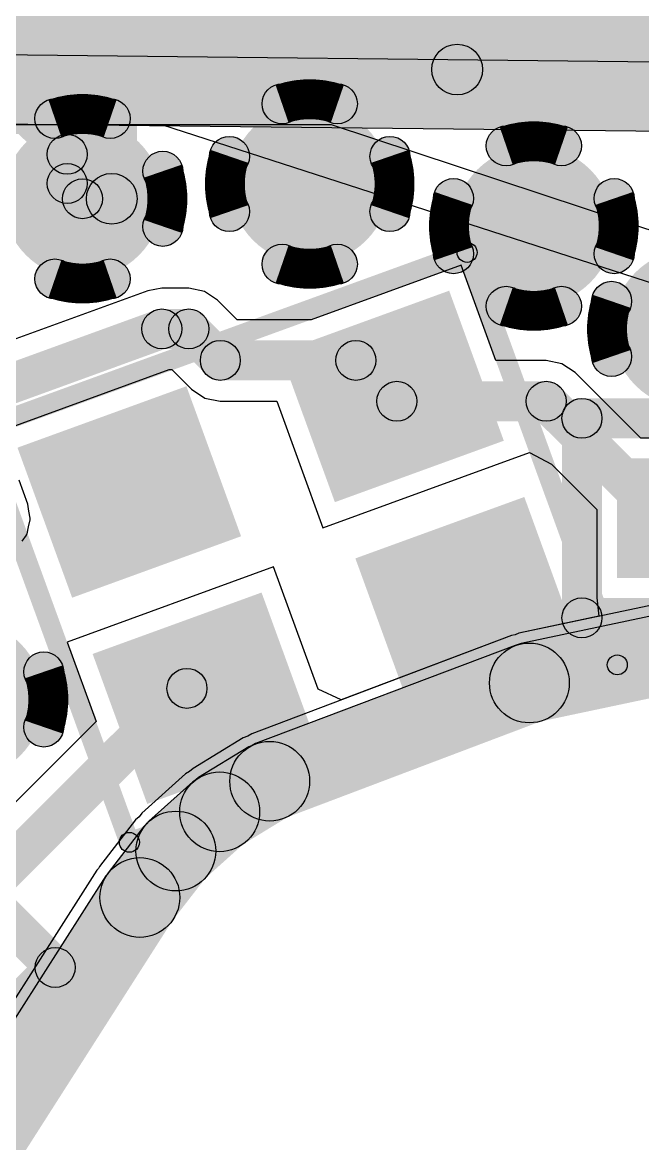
# Model space of a CAD drawing. Header units: millimetres. Extents: x -1.43 to 1.09, y -0.91 to 0.99.
# Drawn here: x -0.9436 to -0.8213, y 0.1042 to 0.3254 of the extents above; entities that cross this region are included whole.
import ezdxf

# ---------------------------------------------------------------- set-up
doc = ezdxf.new("R2010")
doc.units = ezdxf.units.MM
doc.header["$MEASUREMENT"] = 0
for name, color, linetype in [('BottomLayer', 5, 'Continuous'), ('InternalPlane1', 76, 'Continuous'), ('InternalPlane2', 16, 'Continuous'), ('KeepOutLayer', 6, 'Continuous'), ('TopLayer', 1, 'Continuous'), ('TopOverlay', 2, 'Continuous'), ('TopPaste', 8, 'Continuous'), ('TopSolder', 216, 'Continuous'), ('ViaHoleLayer', 16, 'Continuous')]:
    doc.layers.add(name, color=color, linetype=linetype)

# ---------------------------------------------------------------- blocks, each defined once
blk = doc.blocks.new('24___________________13')
at = {"layer": 'TopLayer'}
for points in [[(-0.04528, 0.03806), (-0.00984, 0.03806), (-0.00984, 0.00656), (-0.04528, 0.00656)], [(0.00984, 0.03806), (0.04528, 0.03806), (0.04528, 0.00656), (0.00984, 0.00656)], [(-0.04528, -0.00525), (-0.00984, -0.00525), (-0.00984, -0.03674), (-0.04528, -0.03674)], [(0.00984, -0.00525), (0.04528, -0.00525), (0.04528, -0.03674), (0.00984, -0.03674)]]:
    blk.add_hatch(color=1, dxfattribs=at).paths.add_polyline_path(points)
at = {"layer": 'TopOverlay'}
h = blk.add_hatch(color=2, dxfattribs=at)
edge = h.paths.add_edge_path()
edge.add_arc((-0.05118, 0.04396), 0.00197, 0, 360)
h = blk.add_hatch(color=2, dxfattribs=at)
edge = h.paths.add_edge_path()
edge.add_arc((-0.05118, 0.04396), 0.00197, 0, 360)
for points in [[(-0.05118, 0.042), (-0.05118, 0.04593), (0.05118, 0.04593), (0.05118, 0.042)], [(-0.05315, 0.04396), (-0.04921, 0.04396), (-0.04921, -0.04265), (-0.05315, -0.04265)], [(0.04921, 0.04396), (0.05315, 0.04396), (0.05315, -0.04265), (0.04921, -0.04265)], [(-0.05118, -0.04462), (-0.05118, -0.04068), (0.05118, -0.04068), (0.05118, -0.04462)]]:
    blk.add_hatch(color=2, dxfattribs=at).paths.add_polyline_path(points)
h = blk.add_hatch(color=2, dxfattribs=at)
edge = h.paths.add_edge_path()
edge.add_arc((0.05118, 0.04396), 0.00197, 0, 360)
h = blk.add_hatch(color=2, dxfattribs=at)
edge = h.paths.add_edge_path()
edge.add_arc((0.05118, 0.04396), 0.00197, 0, 360)
h = blk.add_hatch(color=2, dxfattribs=at)
edge = h.paths.add_edge_path()
edge.add_arc((-0.05118, -0.04265), 0.00197, 0, 360)
h = blk.add_hatch(color=2, dxfattribs=at)
edge = h.paths.add_edge_path()
edge.add_arc((-0.05118, -0.04265), 0.00197, 0, 360)
h = blk.add_hatch(color=2, dxfattribs=at)
edge = h.paths.add_edge_path()
edge.add_arc((0.05118, -0.04265), 0.00197, 0, 360)
h = blk.add_hatch(color=2, dxfattribs=at)
edge = h.paths.add_edge_path()
edge.add_arc((0.05118, -0.04265), 0.00197, 0, 360)
at = {"layer": 'TopPaste'}
for points in [[(-0.04528, 0.03806), (-0.00984, 0.03806), (-0.00984, 0.00656), (-0.04528, 0.00656)], [(0.00984, 0.03806), (0.04528, 0.03806), (0.04528, 0.00656), (0.00984, 0.00656)], [(-0.04528, -0.00525), (-0.00984, -0.00525), (-0.00984, -0.03674), (-0.04528, -0.03674)], [(0.00984, -0.00525), (0.04528, -0.00525), (0.04528, -0.03674), (0.00984, -0.03674)]]:
    blk.add_hatch(color=8, dxfattribs=at).paths.add_polyline_path(points)
at = {"layer": 'TopSolder'}
for points in [[(-0.04528, 0.03806), (-0.00984, 0.03806), (-0.00984, 0.00656), (-0.04528, 0.00656)], [(0.00984, 0.03806), (0.04528, 0.03806), (0.04528, 0.00656), (0.00984, 0.00656)], [(-0.04528, -0.00525), (-0.00984, -0.00525), (-0.00984, -0.03674), (-0.04528, -0.03674)], [(0.00984, -0.00525), (0.04528, -0.00525), (0.04528, -0.03674), (0.00984, -0.03674)]]:
    blk.add_hatch(color=216, dxfattribs=at).paths.add_polyline_path(points)
at = {"layer": 'TopOverlay'}
for centre in [(-0.05118, 0.04396), (-0.05118, 0.04396), (0.05118, 0.04396), (0.05118, 0.04396), (-0.05118, -0.04265), (-0.05118, -0.04265), (0.05118, -0.04265), (0.05118, -0.04265)]:
    blk.add_circle(centre, 0.00197, dxfattribs=at)
blk = doc.blocks.new('P________0402__1005__15')
at = {"layer": 'TopLayer'}
for points in [[(-0.02854, 0.01181), (-0.00492, 0.01181), (-0.00492, -0.01181), (-0.02854, -0.01181)], [(0.00492, 0.01181), (0.02854, 0.01181), (0.02854, -0.01181), (0.00492, -0.01181)]]:
    blk.add_hatch(color=1, dxfattribs=at).paths.add_polyline_path(points)
at = {"layer": 'TopOverlay'}
h = blk.add_hatch(color=2, dxfattribs=at)
edge = h.paths.add_edge_path()
edge.add_arc((-0.03543, 0.01969), 0.00394, 0, 360)
h = blk.add_hatch(color=2, dxfattribs=at)
edge = h.paths.add_edge_path()
edge.add_arc((-0.03543, 0.01969), 0.00394, 0, 360)
for points in [[(-0.03543, 0.01575), (-0.03543, 0.02362), (0.03543, 0.02362), (0.03543, 0.01575)], [(-0.0315, -0.01968), (-0.03937, -0.01968), (-0.03937, 0.01969), (-0.0315, 0.01969)], [(0.03937, -0.01968), (0.0315, -0.01968), (0.0315, 0.01969), (0.03937, 0.01969)], [(-0.03543, -0.02362), (-0.03543, -0.01575), (0.03543, -0.01575), (0.03543, -0.02362)]]:
    blk.add_hatch(color=2, dxfattribs=at).paths.add_polyline_path(points)
h = blk.add_hatch(color=2, dxfattribs=at)
edge = h.paths.add_edge_path()
edge.add_arc((0.03543, 0.01969), 0.00394, 0, 360)
h = blk.add_hatch(color=2, dxfattribs=at)
edge = h.paths.add_edge_path()
edge.add_arc((0.03543, 0.01969), 0.00394, 0, 360)
h = blk.add_hatch(color=2, dxfattribs=at)
edge = h.paths.add_edge_path()
edge.add_arc((-0.03543, -0.01968), 0.00394, 0, 360)
h = blk.add_hatch(color=2, dxfattribs=at)
edge = h.paths.add_edge_path()
edge.add_arc((-0.03543, -0.01968), 0.00394, 0, 360)
h = blk.add_hatch(color=2, dxfattribs=at)
edge = h.paths.add_edge_path()
edge.add_arc((0.03543, -0.01968), 0.00394, 0, 360)
h = blk.add_hatch(color=2, dxfattribs=at)
edge = h.paths.add_edge_path()
edge.add_arc((0.03543, -0.01968), 0.00394, 0, 360)
at = {"layer": 'TopPaste'}
for points in [[(-0.02854, 0.01181), (-0.00492, 0.01181), (-0.00492, -0.01181), (-0.02854, -0.01181)], [(0.00492, 0.01181), (0.02854, 0.01181), (0.02854, -0.01181), (0.00492, -0.01181)]]:
    blk.add_hatch(color=8, dxfattribs=at).paths.add_polyline_path(points)
at = {"layer": 'TopSolder'}
for points in [[(-0.02854, 0.01181), (-0.00492, 0.01181), (-0.00492, -0.01181), (-0.02854, -0.01181)], [(0.00492, 0.01181), (0.02854, 0.01181), (0.02854, -0.01181), (0.00492, -0.01181)]]:
    blk.add_hatch(color=216, dxfattribs=at).paths.add_polyline_path(points)
at = {"layer": 'TopOverlay'}
for centre in [(-0.03543, 0.01969), (-0.03543, 0.01969), (0.03543, 0.01969), (0.03543, 0.01969), (-0.03543, -0.01968), (-0.03543, -0.01968), (0.03543, -0.01968), (0.03543, -0.01968)]:
    blk.add_circle(centre, 0.00394, dxfattribs=at)
blk = doc.blocks.new('P________0402__1005__16')
at = {"layer": 'TopLayer'}
for points in [[(-0.02854, 0.01181), (-0.00492, 0.01181), (-0.00492, -0.01181), (-0.02854, -0.01181)], [(0.00492, 0.01181), (0.02854, 0.01181), (0.02854, -0.01181), (0.00492, -0.01181)]]:
    blk.add_hatch(color=1, dxfattribs=at).paths.add_polyline_path(points)
at = {"layer": 'TopOverlay'}
h = blk.add_hatch(color=2, dxfattribs=at)
edge = h.paths.add_edge_path()
edge.add_arc((-0.03543, 0.01969), 0.00394, 0, 360)
h = blk.add_hatch(color=2, dxfattribs=at)
edge = h.paths.add_edge_path()
edge.add_arc((-0.03543, 0.01969), 0.00394, 0, 360)
for points in [[(-0.03543, 0.01575), (-0.03543, 0.02362), (0.03543, 0.02362), (0.03543, 0.01575)], [(-0.0315, -0.01968), (-0.03937, -0.01968), (-0.03937, 0.01969), (-0.0315, 0.01969)], [(0.03937, -0.01968), (0.0315, -0.01968), (0.0315, 0.01969), (0.03937, 0.01969)], [(-0.03543, -0.02362), (-0.03543, -0.01575), (0.03543, -0.01575), (0.03543, -0.02362)]]:
    blk.add_hatch(color=2, dxfattribs=at).paths.add_polyline_path(points)
h = blk.add_hatch(color=2, dxfattribs=at)
edge = h.paths.add_edge_path()
edge.add_arc((0.03543, 0.01969), 0.00394, 0, 360)
h = blk.add_hatch(color=2, dxfattribs=at)
edge = h.paths.add_edge_path()
edge.add_arc((0.03543, 0.01969), 0.00394, 0, 360)
h = blk.add_hatch(color=2, dxfattribs=at)
edge = h.paths.add_edge_path()
edge.add_arc((-0.03543, -0.01968), 0.00394, 0, 360)
h = blk.add_hatch(color=2, dxfattribs=at)
edge = h.paths.add_edge_path()
edge.add_arc((-0.03543, -0.01968), 0.00394, 0, 360)
h = blk.add_hatch(color=2, dxfattribs=at)
edge = h.paths.add_edge_path()
edge.add_arc((0.03543, -0.01968), 0.00394, 0, 360)
h = blk.add_hatch(color=2, dxfattribs=at)
edge = h.paths.add_edge_path()
edge.add_arc((0.03543, -0.01968), 0.00394, 0, 360)
at = {"layer": 'TopPaste'}
for points in [[(-0.02854, 0.01181), (-0.00492, 0.01181), (-0.00492, -0.01181), (-0.02854, -0.01181)], [(0.00492, 0.01181), (0.02854, 0.01181), (0.02854, -0.01181), (0.00492, -0.01181)]]:
    blk.add_hatch(color=8, dxfattribs=at).paths.add_polyline_path(points)
at = {"layer": 'TopSolder'}
for points in [[(-0.02854, 0.01181), (-0.00492, 0.01181), (-0.00492, -0.01181), (-0.02854, -0.01181)], [(0.00492, 0.01181), (0.02854, 0.01181), (0.02854, -0.01181), (0.00492, -0.01181)]]:
    blk.add_hatch(color=216, dxfattribs=at).paths.add_polyline_path(points)
at = {"layer": 'TopOverlay'}
for centre in [(-0.03543, 0.01969), (-0.03543, 0.01969), (0.03543, 0.01969), (0.03543, 0.01969), (-0.03543, -0.01968), (-0.03543, -0.01968), (0.03543, -0.01968), (0.03543, -0.01968)]:
    blk.add_circle(centre, 0.00394, dxfattribs=at)
blk = doc.blocks.new('P________0402__1005__17')
at = {"layer": 'TopLayer'}
for points in [[(-0.0315, 0.01181), (-0.00787, 0.01181), (-0.00787, -0.01181), (-0.0315, -0.01181)], [(0.00787, 0.01181), (0.0315, 0.01181), (0.0315, -0.01181), (0.00787, -0.01181)]]:
    blk.add_hatch(color=1, dxfattribs=at).paths.add_polyline_path(points)
at = {"layer": 'TopOverlay'}
h = blk.add_hatch(color=2, dxfattribs=at)
edge = h.paths.add_edge_path()
edge.add_arc((-0.04429, 0.02461), 0.005, 0, 360)
h = blk.add_hatch(color=2, dxfattribs=at)
edge = h.paths.add_edge_path()
edge.add_arc((-0.04429, 0.02461), 0.005, 0, 360)
for points in [[(-0.04429, 0.01961), (-0.04429, 0.02961), (0.04429, 0.02961), (0.04429, 0.01961)], [(-0.04929, 0.02461), (-0.03929, 0.02461), (-0.03929, -0.02461), (-0.04929, -0.02461)], [(0.03929, 0.02461), (0.04929, 0.02461), (0.04929, -0.02461), (0.03929, -0.02461)], [(-0.04429, -0.02961), (-0.04429, -0.01961), (0.04429, -0.01961), (0.04429, -0.02961)]]:
    blk.add_hatch(color=2, dxfattribs=at).paths.add_polyline_path(points)
h = blk.add_hatch(color=2, dxfattribs=at)
edge = h.paths.add_edge_path()
edge.add_arc((0.04429, 0.02461), 0.005, 0, 360)
h = blk.add_hatch(color=2, dxfattribs=at)
edge = h.paths.add_edge_path()
edge.add_arc((0.04429, 0.02461), 0.005, 0, 360)
h = blk.add_hatch(color=2, dxfattribs=at)
edge = h.paths.add_edge_path()
edge.add_arc((-0.04429, -0.02461), 0.005, 0, 360)
h = blk.add_hatch(color=2, dxfattribs=at)
edge = h.paths.add_edge_path()
edge.add_arc((-0.04429, -0.02461), 0.005, 0, 360)
h = blk.add_hatch(color=2, dxfattribs=at)
edge = h.paths.add_edge_path()
edge.add_arc((0.04429, -0.02461), 0.005, 0, 360)
h = blk.add_hatch(color=2, dxfattribs=at)
edge = h.paths.add_edge_path()
edge.add_arc((0.04429, -0.02461), 0.005, 0, 360)
at = {"layer": 'TopPaste'}
for points in [[(-0.0315, 0.01181), (-0.00787, 0.01181), (-0.00787, -0.01181), (-0.0315, -0.01181)], [(0.00787, 0.01181), (0.0315, 0.01181), (0.0315, -0.01181), (0.00787, -0.01181)]]:
    blk.add_hatch(color=8, dxfattribs=at).paths.add_polyline_path(points)
at = {"layer": 'TopSolder'}
for points in [[(-0.0315, 0.01181), (-0.00787, 0.01181), (-0.00787, -0.01181), (-0.0315, -0.01181)], [(0.00787, 0.01181), (0.0315, 0.01181), (0.0315, -0.01181), (0.00787, -0.01181)]]:
    blk.add_hatch(color=216, dxfattribs=at).paths.add_polyline_path(points)
at = {"layer": 'TopOverlay'}
for centre in [(-0.04429, 0.02461), (-0.04429, 0.02461), (0.04429, 0.02461), (0.04429, 0.02461), (-0.04429, -0.02461), (-0.04429, -0.02461), (0.04429, -0.02461), (0.04429, -0.02461)]:
    blk.add_circle(centre, 0.005, dxfattribs=at)
blk = doc.blocks.new('_____________________58')
at = {"layer": 'TopLayer'}
for points in [[(-0.12992, 0.05118), (-0.07087, 0.05118), (-0.07087, -0.05118), (-0.12992, -0.05118)], [(0.07087, 0.05118), (0.12992, 0.05118), (0.12992, -0.05118), (0.07087, -0.05118)]]:
    blk.add_hatch(color=1, dxfattribs=at).paths.add_polyline_path(points)
at = {"layer": 'TopOverlay'}
h = blk.add_hatch(color=2, dxfattribs=at)
edge = h.paths.add_edge_path()
edge.add_arc((-0.13976, 0.05807), 0.005, 0, 360)
h = blk.add_hatch(color=2, dxfattribs=at)
edge = h.paths.add_edge_path()
edge.add_arc((-0.13976, 0.05807), 0.005, 0, 360)
for points in [[(-0.13976, 0.05307), (-0.13976, 0.06307), (0.13976, 0.06307), (0.13976, 0.05307)], [(-0.13476, -0.05906), (-0.14476, -0.05906), (-0.14476, 0.05807), (-0.13476, 0.05807)], [(0.14476, -0.05906), (0.13476, -0.05906), (0.13476, 0.05807), (0.14476, 0.05807)], [(-0.13976, -0.06406), (-0.13976, -0.05406), (0.13976, -0.05406), (0.13976, -0.06406)]]:
    blk.add_hatch(color=2, dxfattribs=at).paths.add_polyline_path(points)
h = blk.add_hatch(color=2, dxfattribs=at)
edge = h.paths.add_edge_path()
edge.add_arc((0.13976, 0.05807), 0.005, 0, 360)
h = blk.add_hatch(color=2, dxfattribs=at)
edge = h.paths.add_edge_path()
edge.add_arc((0.13976, 0.05807), 0.005, 0, 360)
h = blk.add_hatch(color=2, dxfattribs=at)
edge = h.paths.add_edge_path()
edge.add_arc((-0.13976, -0.05906), 0.005, 0, 360)
h = blk.add_hatch(color=2, dxfattribs=at)
edge = h.paths.add_edge_path()
edge.add_arc((-0.13976, -0.05906), 0.005, 0, 360)
h = blk.add_hatch(color=2, dxfattribs=at)
edge = h.paths.add_edge_path()
edge.add_arc((0.13976, -0.05906), 0.005, 0, 360)
h = blk.add_hatch(color=2, dxfattribs=at)
edge = h.paths.add_edge_path()
edge.add_arc((0.13976, -0.05906), 0.005, 0, 360)
at = {"layer": 'TopPaste'}
for points in [[(-0.12992, 0.05118), (-0.07087, 0.05118), (-0.07087, -0.05118), (-0.12992, -0.05118)], [(0.07087, 0.05118), (0.12992, 0.05118), (0.12992, -0.05118), (0.07087, -0.05118)]]:
    blk.add_hatch(color=8, dxfattribs=at).paths.add_polyline_path(points)
at = {"layer": 'TopSolder'}
for points in [[(-0.12992, 0.05118), (-0.07087, 0.05118), (-0.07087, -0.05118), (-0.12992, -0.05118)], [(0.07087, 0.05118), (0.12992, 0.05118), (0.12992, -0.05118), (0.07087, -0.05118)]]:
    blk.add_hatch(color=216, dxfattribs=at).paths.add_polyline_path(points)
at = {"layer": 'TopOverlay'}
for centre in [(-0.13976, 0.05807), (-0.13976, 0.05807), (0.13976, 0.05807), (0.13976, 0.05807), (-0.13976, -0.05906), (-0.13976, -0.05906), (0.13976, -0.05906), (0.13976, -0.05906)]:
    blk.add_circle(centre, 0.005, dxfattribs=at)

msp = doc.modelspace()

# ---------------------------------------------------------------- hatches: boundary and pattern name
at = {"layer": 'BottomLayer'}
h = msp.add_hatch(color=5, dxfattribs=at)
edge = h.paths.add_edge_path()
edge.add_arc((-0.88694, 0.29355), 0.01181, 0, 360)
h = msp.add_hatch(color=5, dxfattribs=at)
edge = h.paths.add_edge_path()
edge.add_arc((-0.93172, 0.29064), 0.01181, 0, 360)
h = msp.add_hatch(color=5, dxfattribs=at)
edge = h.paths.add_edge_path()
edge.add_arc((-0.84276, 0.28525), 0.01181, 0, 360)
h = msp.add_hatch(color=5, dxfattribs=at)
edge = h.paths.add_edge_path()
edge.add_arc((-0.8116, 0.26496), 0.01181, 0, 360)
h = msp.add_hatch(color=5, dxfattribs=at)
edge = h.paths.add_edge_path()
edge.add_arc((-0.95519, 0.19185), 0.01181, 0, 360)
at = {"layer": 'InternalPlane1'}
for points in [[(-1.0456, 0.43431), (-1.04686, 0.32018), (-0.38684, 0.3129), (-0.38558, 0.42703)], [(-0.842, 0.1874), (-0.84526, 0.20281), (-0.7918, 0.21412), (-0.78854, 0.19871)], [(-0.89203, 0.16836), (-0.89761, 0.18308), (-0.84642, 0.20247), (-0.84084, 0.18774)], [(-0.9006, 0.16296), (-0.90881, 0.1764), (-0.89892, 0.18244), (-0.89071, 0.169)], [(-0.90807, 0.15608), (-0.91858, 0.16781), (-0.90996, 0.17554), (-0.89945, 0.16382)], [(-0.9142, 0.14796), (-0.92665, 0.15761), (-0.91955, 0.16677), (-0.9071, 0.15712)], [(-1.01342, -0.00752), (-1.0267, 0.00095), (-0.92706, 0.15702), (-0.91379, 0.14855)]]:
    msp.add_hatch(color=76, dxfattribs=at).paths.add_polyline_path(points)
h = msp.add_hatch(color=76, dxfattribs=at)
edge = h.paths.add_edge_path()
edge.add_arc((-0.89239, 0.30937), 0.00394, 0, 360)
h = msp.add_hatch(color=76, dxfattribs=at)
edge = h.paths.add_edge_path()
edge.add_arc((-0.88149, 0.30937), 0.00394, 0, 360)
h = msp.add_hatch(color=76, dxfattribs=at)
edge = h.paths.add_edge_path()
edge.add_arc((-0.93717, 0.30646), 0.00394, 0, 360)
h = msp.add_hatch(color=76, dxfattribs=at)
edge = h.paths.add_edge_path()
edge.add_arc((-0.92628, 0.30646), 0.00394, 0, 360)
h = msp.add_hatch(color=76, dxfattribs=at)
edge = h.paths.add_edge_path()
edge.add_arc((-0.8482, 0.30107), 0.00394, 0, 360)
h = msp.add_hatch(color=76, dxfattribs=at)
edge = h.paths.add_edge_path()
edge.add_arc((-0.83731, 0.30107), 0.00394, 0, 360)
h = msp.add_hatch(color=76, dxfattribs=at)
edge = h.paths.add_edge_path()
edge.add_arc((-0.90276, 0.299), 0.00394, 0, 360)
h = msp.add_hatch(color=76, dxfattribs=at)
edge = h.paths.add_edge_path()
edge.add_arc((-0.87112, 0.299), 0.00394, 0, 360)
h = msp.add_hatch(color=76, dxfattribs=at)
edge = h.paths.add_edge_path()
edge.add_arc((-0.9159, 0.29608), 0.00394, 0, 360)
h = msp.add_hatch(color=76, dxfattribs=at)
edge = h.paths.add_edge_path()
edge.add_arc((-0.85858, 0.2907), 0.00394, 0, 360)
h = msp.add_hatch(color=76, dxfattribs=at)
edge = h.paths.add_edge_path()
edge.add_arc((-0.82693, 0.2907), 0.00394, 0, 360)
h = msp.add_hatch(color=76, dxfattribs=at)
edge = h.paths.add_edge_path()
edge.add_arc((-0.90276, 0.2881), 0.00394, 0, 360)
h = msp.add_hatch(color=76, dxfattribs=at)
edge = h.paths.add_edge_path()
edge.add_arc((-0.87112, 0.2881), 0.00394, 0, 360)
h = msp.add_hatch(color=76, dxfattribs=at)
edge = h.paths.add_edge_path()
edge.add_arc((-0.9159, 0.28519), 0.00394, 0, 360)
h = msp.add_hatch(color=76, dxfattribs=at)
edge = h.paths.add_edge_path()
edge.add_arc((-0.85858, 0.2798), 0.00394, 0, 360)
h = msp.add_hatch(color=76, dxfattribs=at)
edge = h.paths.add_edge_path()
edge.add_arc((-0.82693, 0.2798), 0.00394, 0, 360)
h = msp.add_hatch(color=76, dxfattribs=at)
edge = h.paths.add_edge_path()
edge.add_arc((-0.89239, 0.27773), 0.00394, 0, 360)
h = msp.add_hatch(color=76, dxfattribs=at)
edge = h.paths.add_edge_path()
edge.add_arc((-0.88149, 0.27773), 0.00394, 0, 360)
h = msp.add_hatch(color=76, dxfattribs=at)
edge = h.paths.add_edge_path()
edge.add_arc((-0.93717, 0.27482), 0.00394, 0, 360)
h = msp.add_hatch(color=76, dxfattribs=at)
edge = h.paths.add_edge_path()
edge.add_arc((-0.92628, 0.27482), 0.00394, 0, 360)
h = msp.add_hatch(color=76, dxfattribs=at)
edge = h.paths.add_edge_path()
edge.add_arc((-0.82742, 0.27041), 0.00394, 0, 360)
h = msp.add_hatch(color=76, dxfattribs=at)
edge = h.paths.add_edge_path()
edge.add_arc((-0.8482, 0.26943), 0.00394, 0, 360)
h = msp.add_hatch(color=76, dxfattribs=at)
edge = h.paths.add_edge_path()
edge.add_arc((-0.83731, 0.26943), 0.00394, 0, 360)
h = msp.add_hatch(color=76, dxfattribs=at)
edge = h.paths.add_edge_path()
edge.add_arc((-0.82742, 0.25951), 0.00394, 0, 360)
h = msp.add_hatch(color=76, dxfattribs=at)
edge = h.paths.add_edge_path()
edge.add_arc((-0.84363, 0.19511), 0.00787, 0, 360)
h = msp.add_hatch(color=76, dxfattribs=at)
edge = h.paths.add_edge_path()
edge.add_arc((-0.84363, 0.19511), 0.00787, 0, 360)
h = msp.add_hatch(color=76, dxfattribs=at)
edge = h.paths.add_edge_path()
edge.add_arc((-0.93937, 0.1973), 0.00394, 0, 360)
h = msp.add_hatch(color=76, dxfattribs=at)
edge = h.paths.add_edge_path()
edge.add_arc((-0.93937, 0.18641), 0.00394, 0, 360)
h = msp.add_hatch(color=76, dxfattribs=at)
edge = h.paths.add_edge_path()
edge.add_arc((-0.89482, 0.17572), 0.00787, 0, 360)
h = msp.add_hatch(color=76, dxfattribs=at)
edge = h.paths.add_edge_path()
edge.add_arc((-0.89482, 0.17572), 0.00787, 0, 360)
h = msp.add_hatch(color=76, dxfattribs=at)
edge = h.paths.add_edge_path()
edge.add_arc((-0.9047, 0.16968), 0.00787, 0, 360)
h = msp.add_hatch(color=76, dxfattribs=at)
edge = h.paths.add_edge_path()
edge.add_arc((-0.9047, 0.16968), 0.00787, 0, 360)
h = msp.add_hatch(color=76, dxfattribs=at)
edge = h.paths.add_edge_path()
edge.add_arc((-0.91333, 0.16195), 0.00787, 0, 360)
h = msp.add_hatch(color=76, dxfattribs=at)
edge = h.paths.add_edge_path()
edge.add_arc((-0.91333, 0.16195), 0.00787, 0, 360)
h = msp.add_hatch(color=76, dxfattribs=at)
edge = h.paths.add_edge_path()
edge.add_arc((-0.92042, 0.15279), 0.00787, 0, 360)
h = msp.add_hatch(color=76, dxfattribs=at)
edge = h.paths.add_edge_path()
edge.add_arc((-0.92042, 0.15279), 0.00787, 0, 360)
at = {"layer": 'InternalPlane2'}
for points in [[(-1.04074, 0.44246), (-1.04203, 0.32566), (-0.40643, 0.31865), (-0.40514, 0.43545)], [(-0.95598, 0.42232), (-0.95727, 0.30552), (-0.32167, 0.29851), (-0.32038, 0.41531)], [(-0.842, 0.1874), (-0.84526, 0.20281), (-0.7918, 0.21412), (-0.78854, 0.19871)], [(-0.89203, 0.16836), (-0.89761, 0.18308), (-0.84642, 0.20247), (-0.84084, 0.18774)], [(-0.9006, 0.16296), (-0.90881, 0.1764), (-0.89892, 0.18244), (-0.89071, 0.169)], [(-0.90807, 0.15608), (-0.91858, 0.16781), (-0.90996, 0.17554), (-0.89945, 0.16382)], [(-0.9142, 0.14796), (-0.92665, 0.15761), (-0.91955, 0.16677), (-0.9071, 0.15712)], [(-1.01342, -0.00752), (-1.0267, 0.00095), (-0.92706, 0.15702), (-0.91379, 0.14855)]]:
    msp.add_hatch(color=16, dxfattribs=at).paths.add_polyline_path(points)
h = msp.add_hatch(color=16, dxfattribs=at)
edge = h.paths.add_edge_path()
edge.add_arc((-0.88694, 0.29355), 0.01575, 0, 360)
h = msp.add_hatch(color=16, dxfattribs=at)
edge = h.paths.add_edge_path()
edge.add_arc((-0.93172, 0.29064), 0.01575, 0, 360)
h = msp.add_hatch(color=16, dxfattribs=at)
edge = h.paths.add_edge_path()
edge.add_arc((-0.84276, 0.28525), 0.01575, 0, 360)
h = msp.add_hatch(color=16, dxfattribs=at)
edge = h.paths.add_edge_path()
edge.add_arc((-0.8116, 0.26496), 0.01575, 0, 360)
h = msp.add_hatch(color=16, dxfattribs=at)
edge = h.paths.add_edge_path()
edge.add_arc((-0.95519, 0.19185), 0.01575, 0, 360)
h = msp.add_hatch(color=16, dxfattribs=at)
edge = h.paths.add_edge_path()
edge.add_arc((-0.84363, 0.19511), 0.00787, 0, 360)
h = msp.add_hatch(color=16, dxfattribs=at)
edge = h.paths.add_edge_path()
edge.add_arc((-0.84363, 0.19511), 0.00787, 0, 360)
h = msp.add_hatch(color=16, dxfattribs=at)
edge = h.paths.add_edge_path()
edge.add_arc((-0.89482, 0.17572), 0.00787, 0, 360)
h = msp.add_hatch(color=16, dxfattribs=at)
edge = h.paths.add_edge_path()
edge.add_arc((-0.89482, 0.17572), 0.00787, 0, 360)
h = msp.add_hatch(color=16, dxfattribs=at)
edge = h.paths.add_edge_path()
edge.add_arc((-0.9047, 0.16968), 0.00787, 0, 360)
h = msp.add_hatch(color=16, dxfattribs=at)
edge = h.paths.add_edge_path()
edge.add_arc((-0.9047, 0.16968), 0.00787, 0, 360)
h = msp.add_hatch(color=16, dxfattribs=at)
edge = h.paths.add_edge_path()
edge.add_arc((-0.91333, 0.16195), 0.00787, 0, 360)
h = msp.add_hatch(color=16, dxfattribs=at)
edge = h.paths.add_edge_path()
edge.add_arc((-0.91333, 0.16195), 0.00787, 0, 360)
h = msp.add_hatch(color=16, dxfattribs=at)
edge = h.paths.add_edge_path()
edge.add_arc((-0.92042, 0.15279), 0.00787, 0, 360)
h = msp.add_hatch(color=16, dxfattribs=at)
edge = h.paths.add_edge_path()
edge.add_arc((-0.92042, 0.15279), 0.00787, 0, 360)
at = {"layer": 'KeepOutLayer'}
for points in [[(-0.87591, 0.33845), (-0.40872, 0.105), (-0.35126, 0.22), (-0.81845, 0.45345)], [(-0.95142, 0.30955), (-0.42915, 0.30955), (-0.42915, 0.4381), (-0.95142, 0.4381)]]:
    msp.add_hatch(color=6, dxfattribs=at).paths.add_polyline_path(points)
at = {"layer": 'TopLayer'}
for points in [[(-0.95336, 0.31246), (-0.94779, 0.31803), (-0.93195, 0.30219), (-0.93752, 0.29662)], [(-0.9308, 0.29365), (-0.93867, 0.29365), (-0.93867, 0.2994), (-0.9308, 0.2994)], [(-0.93752, 0.29087), (-0.93195, 0.29643), (-0.92894, 0.29342), (-0.93451, 0.28785)], [(-0.95098, 0.24807), (-0.95367, 0.25547), (-0.91743, 0.26866), (-0.91474, 0.26126)], [(-0.91608, 0.26102), (-0.91608, 0.26889), (-0.91077, 0.26889), (-0.91077, 0.26102)], [(-0.91355, 0.26217), (-0.90798, 0.26774), (-0.90177, 0.26154), (-0.90734, 0.25597)], [(-0.90456, 0.25481), (-0.90456, 0.26269), (-0.87784, 0.26269), (-0.87784, 0.25481)], [(-0.88062, 0.25597), (-0.87505, 0.26154), (-0.86698, 0.25346), (-0.87255, 0.24789)], [(-0.86976, 0.24674), (-0.86976, 0.25462), (-0.84032, 0.25462), (-0.84032, 0.24674)], [(-0.8431, 0.24789), (-0.83753, 0.25346), (-0.81391, 0.22984), (-0.81948, 0.22427)], [(-0.96148, 0.13814), (-0.96704, 0.14371), (-0.91393, 0.19683), (-0.90836, 0.19126)]]:
    msp.add_hatch(color=1, dxfattribs=at).paths.add_polyline_path(points)
h = msp.add_hatch(color=1, dxfattribs=at)
edge = h.paths.add_edge_path()
edge.add_arc((-0.88694, 0.29355), 0.01181, 0, 360)
h = msp.add_hatch(color=1, dxfattribs=at)
edge = h.paths.add_edge_path()
edge.add_arc((-0.93474, 0.2994), 0.00394, 0, 360)
h = msp.add_hatch(color=1, dxfattribs=at)
edge = h.paths.add_edge_path()
edge.add_arc((-0.93474, 0.2994), 0.00394, 0, 360)
h = msp.add_hatch(color=1, dxfattribs=at)
edge = h.paths.add_edge_path()
edge.add_arc((-0.93172, 0.29064), 0.01181, 0, 360)
h = msp.add_hatch(color=1, dxfattribs=at)
edge = h.paths.add_edge_path()
edge.add_arc((-0.93474, 0.29365), 0.00394, 0, 360)
h = msp.add_hatch(color=1, dxfattribs=at)
edge = h.paths.add_edge_path()
edge.add_arc((-0.93474, 0.29365), 0.00394, 0, 360)
h = msp.add_hatch(color=1, dxfattribs=at)
edge = h.paths.add_edge_path()
edge.add_arc((-0.84276, 0.28525), 0.01181, 0, 360)
h = msp.add_hatch(color=1, dxfattribs=at)
edge = h.paths.add_edge_path()
edge.add_arc((-0.93172, 0.29064), 0.00394, 0, 360)
h = msp.add_hatch(color=1, dxfattribs=at)
edge = h.paths.add_edge_path()
edge.add_arc((-0.8116, 0.26496), 0.01181, 0, 360)
h = msp.add_hatch(color=1, dxfattribs=at)
edge = h.paths.add_edge_path()
edge.add_arc((-0.91608, 0.26496), 0.00394, 0, 360)
h = msp.add_hatch(color=1, dxfattribs=at)
edge = h.paths.add_edge_path()
edge.add_arc((-0.91608, 0.26496), 0.00394, 0, 360)
h = msp.add_hatch(color=1, dxfattribs=at)
edge = h.paths.add_edge_path()
edge.add_arc((-0.91077, 0.26496), 0.00394, 0, 360)
h = msp.add_hatch(color=1, dxfattribs=at)
edge = h.paths.add_edge_path()
edge.add_arc((-0.91077, 0.26496), 0.00394, 0, 360)
h = msp.add_hatch(color=1, dxfattribs=at)
edge = h.paths.add_edge_path()
edge.add_arc((-0.90456, 0.25875), 0.00394, 0, 360)
h = msp.add_hatch(color=1, dxfattribs=at)
edge = h.paths.add_edge_path()
edge.add_arc((-0.90456, 0.25875), 0.00394, 0, 360)
h = msp.add_hatch(color=1, dxfattribs=at)
edge = h.paths.add_edge_path()
edge.add_arc((-0.87784, 0.25875), 0.00394, 0, 360)
h = msp.add_hatch(color=1, dxfattribs=at)
edge = h.paths.add_edge_path()
edge.add_arc((-0.87784, 0.25875), 0.00394, 0, 360)
h = msp.add_hatch(color=1, dxfattribs=at)
edge = h.paths.add_edge_path()
edge.add_arc((-0.86976, 0.25068), 0.00394, 0, 360)
h = msp.add_hatch(color=1, dxfattribs=at)
edge = h.paths.add_edge_path()
edge.add_arc((-0.86976, 0.25068), 0.00394, 0, 360)
h = msp.add_hatch(color=1, dxfattribs=at)
edge = h.paths.add_edge_path()
edge.add_arc((-0.84032, 0.25068), 0.00394, 0, 360)
h = msp.add_hatch(color=1, dxfattribs=at)
edge = h.paths.add_edge_path()
edge.add_arc((-0.84032, 0.25068), 0.00394, 0, 360)
h = msp.add_hatch(color=1, dxfattribs=at)
edge = h.paths.add_edge_path()
edge.add_arc((-0.95519, 0.19185), 0.01181, 0, 360)
h = msp.add_hatch(color=1, dxfattribs=at)
edge = h.paths.add_edge_path()
edge.add_arc((-0.91114, 0.19404), 0.00394, 0, 360)
at = {"layer": 'ViaHoleLayer'}
h = msp.add_hatch(color=16, dxfattribs=at)
edge = h.paths.add_edge_path()
edge.add_arc((-0.88694, 0.29355), 0.00591, 0, 360)
h = msp.add_hatch(color=16, dxfattribs=at)
edge = h.paths.add_edge_path()
edge.add_arc((-0.93172, 0.29064), 0.00591, 0, 360)
h = msp.add_hatch(color=16, dxfattribs=at)
edge = h.paths.add_edge_path()
edge.add_arc((-0.84276, 0.28525), 0.00591, 0, 360)

# ---------------------------------------------------------------- linework, layer by layer
at = {"layer": 'BottomLayer'}
for p, q in [((-0.95142, 0.30529), (-0.91614, 0.30529)), ((-0.91614, 0.30529), (-0.67291, 0.22653)), ((-0.79224, 0.21623), (-0.8457, 0.20492)), ((-0.84718, 0.20449), (-0.89837, 0.1851)), ((-0.84642, 0.20462), (-0.84718, 0.20449)), ((-0.8457, 0.20492), (-0.84642, 0.20462)), ((-0.90005, 0.18428), (-0.90993, 0.17824)), ((-0.89917, 0.18461), (-0.90005, 0.18428)), ((-0.89837, 0.1851), (-0.89917, 0.18461)), ((-0.9114, 0.17715), (-0.92003, 0.16942)), ((-0.91061, 0.17762), (-0.9114, 0.17715)), ((-0.90993, 0.17824), (-0.91061, 0.17762)), ((-0.92057, 0.16869), (-0.92126, 0.16809)), ((-0.92003, 0.16942), (-0.92057, 0.16869)), ((-0.92126, 0.16809), (-0.92836, 0.15893)), ((-0.92888, 0.15819), (-1.02852, 0.00211)), ((-0.92856, 0.15852), (-0.92888, 0.15819)), ((-0.92836, 0.15893), (-0.92856, 0.15852))]:
    msp.add_line(p, q, dxfattribs=at)
at = {"layer": 'InternalPlane1'}
for p, q in [((-1.00422, 0.31971), (-0.81834, 0.31766)), ((-0.79181, 0.21418), (-0.84527, 0.20288)), ((-0.84644, 0.20253), (-0.89763, 0.18315)), ((-0.84585, 0.20267), (-0.84644, 0.20253)), ((-0.84527, 0.20288), (-0.84585, 0.20267)), ((-0.89896, 0.1825), (-0.90884, 0.17646)), ((-0.89828, 0.1828), (-0.89896, 0.1825)), ((-0.89763, 0.18315), (-0.89828, 0.1828)), ((-0.91, 0.17559), (-0.91863, 0.16786)), ((-0.90941, 0.176), (-0.91, 0.17559)), ((-0.90884, 0.17646), (-0.90941, 0.176)), ((-0.91961, 0.16681), (-0.9267, 0.15765)), ((-0.9191, 0.16731), (-0.91961, 0.16681)), ((-0.91863, 0.16786), (-0.9191, 0.16731)), ((-0.92712, 0.15706), (-1.02675, 0.00099)), ((-0.92689, 0.15734), (-0.92712, 0.15706)), ((-0.9267, 0.15765), (-0.92689, 0.15734))]:
    msp.add_line(p, q, dxfattribs=at)
at = {"layer": 'InternalPlane1', "const_width": 0.00787}
for points in [[(-0.89239, 0.30937, -0.167343), (-0.88149, 0.30937)], [(-0.93717, 0.30646, -0.167343), (-0.92628, 0.30646)], [(-0.8482, 0.30107, -0.167343), (-0.83731, 0.30107)], [(-0.90276, 0.2881, -0.167343), (-0.90276, 0.299)], [(-0.87112, 0.299, -0.167343), (-0.87112, 0.2881)], [(-0.9159, 0.29608, -0.167343), (-0.9159, 0.28519)], [(-0.85858, 0.2798, -0.167343), (-0.85858, 0.2907)], [(-0.82693, 0.2907, -0.167343), (-0.82693, 0.2798)], [(-0.88149, 0.27773, -0.167343), (-0.89239, 0.27773)], [(-0.92628, 0.27482, -0.167343), (-0.93717, 0.27482)], [(-0.82742, 0.25951, -0.167343), (-0.82742, 0.27041)], [(-0.83731, 0.26943, -0.167343), (-0.8482, 0.26943)], [(-0.93937, 0.1973, -0.167343), (-0.93937, 0.18641)]]:
    msp.add_lwpolyline(points, format="xyb", dxfattribs=at)
at = {"layer": 'InternalPlane1'}
for centre, radius in [((-0.89239, 0.30937), 0.00394), ((-0.88149, 0.30937), 0.00394), ((-0.93717, 0.30646), 0.00394), ((-0.92628, 0.30646), 0.00394), ((-0.8482, 0.30107), 0.00394), ((-0.83731, 0.30107), 0.00394), ((-0.90276, 0.299), 0.00394), ((-0.87112, 0.299), 0.00394), ((-0.9159, 0.29608), 0.00394), ((-0.85858, 0.2907), 0.00394), ((-0.82693, 0.2907), 0.00394), ((-0.90276, 0.2881), 0.00394), ((-0.87112, 0.2881), 0.00394), ((-0.9159, 0.28519), 0.00394), ((-0.85858, 0.2798), 0.00394), ((-0.82693, 0.2798), 0.00394), ((-0.89239, 0.27773), 0.00394), ((-0.88149, 0.27773), 0.00394), ((-0.93717, 0.27482), 0.00394), ((-0.92628, 0.27482), 0.00394), ((-0.82742, 0.27041), 0.00394), ((-0.8482, 0.26943), 0.00394), ((-0.83731, 0.26943), 0.00394), ((-0.82742, 0.25951), 0.00394), ((-0.84363, 0.19511), 0.00787), ((-0.84363, 0.19511), 0.00787), ((-0.93937, 0.1973), 0.00394), ((-0.93937, 0.18641), 0.00394), ((-0.89482, 0.17572), 0.00787), ((-0.89482, 0.17572), 0.00787), ((-0.9047, 0.16968), 0.00787), ((-0.9047, 0.16968), 0.00787), ((-0.91333, 0.16195), 0.00787), ((-0.91333, 0.16195), 0.00787), ((-0.92042, 0.15279), 0.00787), ((-0.92042, 0.15279), 0.00787)]:
    msp.add_circle(centre, radius, dxfattribs=at)
at = {"layer": 'InternalPlane2'}
for p, q in [((-0.95727, 0.30552), (-0.81667, 0.30397)), ((-0.79181, 0.21418), (-0.84527, 0.20288)), ((-0.84644, 0.20253), (-0.89763, 0.18315)), ((-0.84585, 0.20267), (-0.84644, 0.20253)), ((-0.84527, 0.20288), (-0.84585, 0.20267)), ((-0.89896, 0.1825), (-0.90884, 0.17646)), ((-0.89828, 0.1828), (-0.89896, 0.1825)), ((-0.89763, 0.18315), (-0.89828, 0.1828)), ((-0.91, 0.17559), (-0.91863, 0.16786)), ((-0.90941, 0.176), (-0.91, 0.17559)), ((-0.90884, 0.17646), (-0.90941, 0.176)), ((-0.91961, 0.16681), (-0.9267, 0.15765)), ((-0.9191, 0.16731), (-0.91961, 0.16681)), ((-0.91863, 0.16786), (-0.9191, 0.16731)), ((-0.92712, 0.15706), (-1.02675, 0.00099)), ((-0.92689, 0.15734), (-0.92712, 0.15706)), ((-0.9267, 0.15765), (-0.92689, 0.15734))]:
    msp.add_line(p, q, dxfattribs=at)
for centre in [(-0.84363, 0.19511), (-0.84363, 0.19511), (-0.89482, 0.17572), (-0.89482, 0.17572), (-0.9047, 0.16968), (-0.9047, 0.16968), (-0.91333, 0.16195), (-0.91333, 0.16195), (-0.92042, 0.15279), (-0.92042, 0.15279)]:
    msp.add_circle(centre, 0.00787, dxfattribs=at)
at = {"layer": 'TopLayer'}
for p, q in [((-0.95142, 0.30529), (-0.88269, 0.30529)), ((-0.88269, 0.30529), (-0.69372, 0.24265)), ((-0.8571, 0.27755), (-0.88668, 0.26678)), ((-0.85024, 0.25871), (-0.8571, 0.27755)), ((-0.91883, 0.2725), (-0.95507, 0.25931)), ((-0.91745, 0.27271), (-0.91883, 0.2725)), ((-0.91608, 0.27299), (-0.91745, 0.27271)), ((-0.91077, 0.27299), (-0.91608, 0.27299)), ((-0.90769, 0.27237), (-0.91077, 0.27299)), ((-0.90509, 0.27063), (-0.90769, 0.27237)), ((-0.90123, 0.26678), (-0.90509, 0.27063)), ((-0.88668, 0.26678), (-0.90123, 0.26678)), ((-0.94779, 0.24487), (-0.91467, 0.25693)), ((-0.91467, 0.25693), (-0.91409, 0.25693)), ((-0.91409, 0.25693), (-0.91024, 0.25307)), ((-0.84032, 0.25871), (-0.85024, 0.25871)), ((-0.83724, 0.2581), (-0.84032, 0.25871)), ((-0.83464, 0.25636), (-0.83724, 0.2581)), ((-0.82166, 0.24338), (-0.83464, 0.25636)), ((-0.91024, 0.25307), (-0.91024, 0.25307)), ((-0.91024, 0.25307), (-0.90763, 0.25133)), ((-0.90763, 0.25133), (-0.90456, 0.25072)), ((-0.90456, 0.25072), (-0.89342, 0.25072)), ((-0.89342, 0.25072), (-0.88433, 0.22574)), ((-0.79883, 0.24338), (-0.82166, 0.24338)), ((-0.88433, 0.22574), (-0.84363, 0.24055)), ((-0.84363, 0.24055), (-0.83927, 0.23828)), ((-0.83927, 0.23828), (-0.83032, 0.22933)), ((-0.94251, 0.23037), (-0.94423, 0.23509)), ((-0.9423, 0.229), (-0.94251, 0.23037)), ((-0.94203, 0.22763), (-0.9423, 0.229)), ((-0.83032, 0.22933), (-0.83032, 0.21188)), ((-0.94264, 0.22456), (-0.94237, 0.22592)), ((-0.94237, 0.22592), (-0.94204, 0.22728)), ((-0.94207, 0.22745), (-0.94203, 0.22763)), ((-0.94204, 0.22728), (-0.94207, 0.22745)), ((-0.94361, 0.22311), (-0.94278, 0.22424)), ((-0.94278, 0.22424), (-0.94274, 0.22441)), ((-0.94274, 0.22441), (-0.94264, 0.22456)), ((-0.89408, 0.218), (-0.93478, 0.20319)), ((-0.88529, 0.19386), (-0.89408, 0.218)), ((-0.83032, 0.21188), (-0.83032, 0.21188)), ((-0.83032, 0.21188), (-0.82994, 0.20826)), ((-0.82994, 0.20826), (-0.8457, 0.20492)), ((-0.84718, 0.20449), (-0.88075, 0.19178)), ((-0.84642, 0.20462), (-0.84718, 0.20449)), ((-0.8457, 0.20492), (-0.84642, 0.20462)), ((-0.93478, 0.20319), (-0.92906, 0.18748)), ((-0.88075, 0.19178), (-0.88529, 0.19386)), ((-0.92906, 0.18748), (-0.96013, 0.15641))]:
    msp.add_line(p, q, dxfattribs=at)
for centre in [(-0.93474, 0.2994), (-0.93474, 0.2994), (-0.93474, 0.29365), (-0.93474, 0.29365), (-0.93172, 0.29064), (-0.91608, 0.26496), (-0.91608, 0.26496), (-0.91077, 0.26496), (-0.91077, 0.26496), (-0.90456, 0.25875), (-0.90456, 0.25875), (-0.87784, 0.25875), (-0.87784, 0.25875), (-0.86976, 0.25068), (-0.86976, 0.25068), (-0.84032, 0.25068), (-0.84032, 0.25068), (-0.91114, 0.19404)]:
    msp.add_circle(centre, 0.00394, dxfattribs=at)

# ---------------------------------------------------------------- block references
for name, p in [('_____________________58', (-0.71811, 0.3752)), ('P________0402__1005__15', (-0.79784, 0.22763))]:
    msp.add_blockref(name, p)
for name, p, rotation in [('P________0402__1005__17', (-0.95058, 0.33493), 90), ('24___________________13', (-0.88898, 0.22125), 20), ('P________0402__1005__16', (-0.97609, 0.15009), 315)]:
    msp.add_blockref(name, p, dxfattribs=dict(rotation=rotation))

doc.saveas('drawing.dxf')
